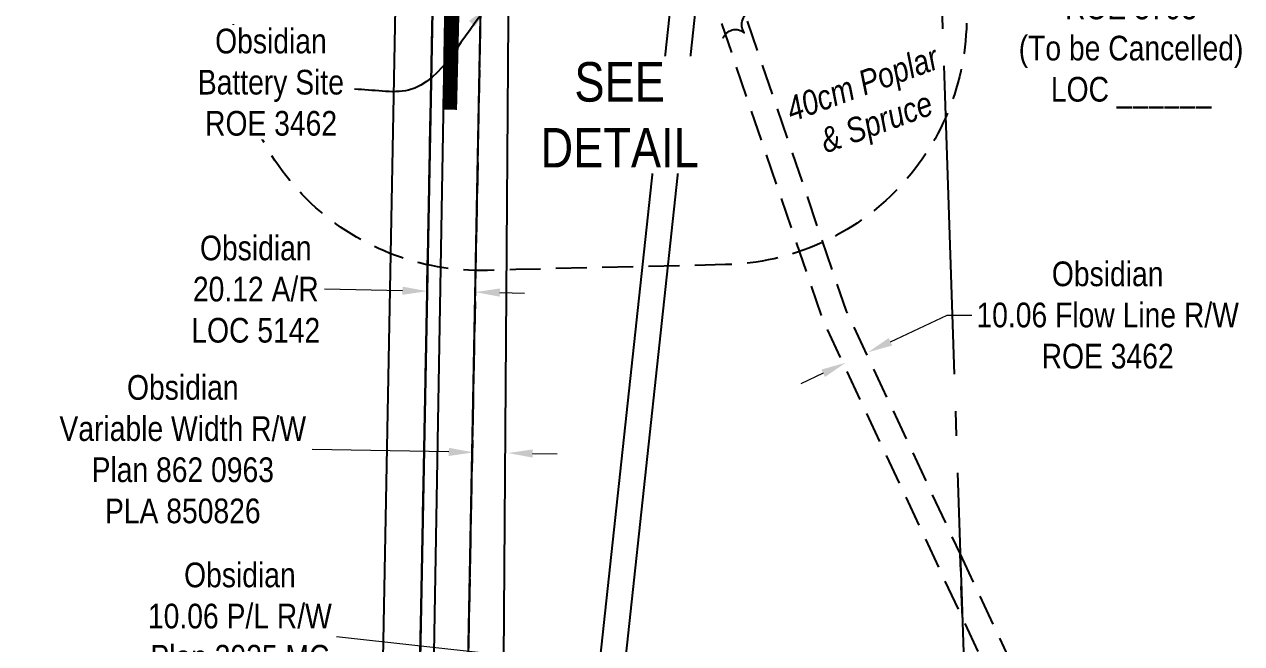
# Model space of a CAD drawing. Extents: x 641324 to 645272, y 5838143 to 5841258.
# Drawn here: x 644340.5 to 644833.7, y 5838695 to 5838945.8 of the extents above; entities that cross this region are included whole.
import ezdxf

# ---------------------------------------------------------------- set-up
doc = ezdxf.new("R2010")
doc.units = 0
doc.header["$LTSCALE"] = 5
doc.header["$PDMODE"] = 32
doc.header["$PDSIZE"] = 0.03
for name, pattern in [('0', [1, 1, 0]), ('foc-ACCESSROAD', [3.75, 2.5, -1.25]), ('foc-EZE', [3.75, 2.5, -1.25]), ('foc-QUARTERLINE', [33, 25, -3, 2, -3])]:
    doc.linetypes.add(name, pattern=pattern)
doc.layers.get('Defpoints').update_dxf_attribs({"color": 9})
for name, color, linetype in [('AS-POWER', 104, 'foc-POWER'), ('AS-ROADS', 254, 'Continuous'), ('C-AR', 13, 'foc-ACCESSROAD'), ('C-RW', 13, 'Continuous'), ('C-WS', 13, 'foc-ACCESSROAD'), ('DETAIL-T', 7, 'Continuous'), ('F-AR', 190, 'foc-ACCESSROAD'), ('F-RW', 190, 'Continuous'), ('L-SECQ', 8, 'foc-QUARTERLINE'), ('P-BUFFER OUTLINE 100m', 187, 'foc-EZE'), ('T-BUSH', 110, '0'), ('T-BUSH-T', 110, 'Continuous')]:
    doc.layers.add(name, color=color, linetype=linetype)
doc.layers.add('C-AR-T', color=13, linetype='Continuous', lineweight=9)
doc.layers.add('C-RW-T', color=13, linetype='Continuous', lineweight=9)
doc.styles.add('80CG', font='ARIALN.TTF', dxfattribs={"height": 10})
doc.styles.add('80L', font='ARIALN.TTF', dxfattribs={"height": 10})
doc.styles.add('80LS', font='ARIALNI.TTF', dxfattribs={"height": 10})
doc.styles.add('foc-LtypeFont', font='ARIALN.TTF', dxfattribs={"height": 7.35})
doc.linetypes.add('foc-POWER', pattern='A,6,-1,["P",foc-LtypeFont,S=0.2,R=0,X=-0.625,Y=-0.75],-1.24,4', length=12.24)
doc.dimstyles.new('Compass 5 000', dxfattribs={"dimscale": 5, "dimtxt": 9, "dimasz": 2, "dimexe": 0.2, "dimexo": 0.0625, "dimgap": 0.5, "dimtad": 0, "dimtih": 1, "dimtoh": 1, "dimzin": 0, "dimdsep": 46, "dimtxsty": '80CG', "dimcen": 0.1, "dimse1": 1, "dimse2": 1, "dimclrd": 256, "dimclrt": 256, "dimaunit": 1, "dimadec": 4, "dimazin": 0, "dimtfac": 0.06, "dimtofl": 0, "dimtmove": 0, "dimatfit": 1, "dimfxl": 0.2, "dimtolj": 1, "dimtzin": 0, "dimlwd": -1, "dimarcsym": 0})

# ---------------------------------------------------------------- blocks, each defined once
blk = doc.blocks.new('*D374')
at = {"layer": 'C-RW-T', "transparency": 16777216}
for p, q in [((644691.4, 5838817.24), (644714.4, 5838828.01)), ((644714.4, 5838828.01), (644724.4, 5838828.01)), ((644664.18, 5838804.48), (644655.12, 5838800.24))]:
    blk.add_line(p, q, dxfattribs=at)
for points in [[(644690.69, 5838818.74), (644692.1, 5838815.73), (644682.34, 5838812.99)], [(644663.47, 5838805.99), (644664.88, 5838802.98), (644673.23, 5838808.73)]]:
    blk.add_solid(points, dxfattribs=at)
at = {"layer": 'Defpoints', "color": 0, "transparency": 16777216}
for p in [(644673.23, 5838808.73), (644687.38, 5838802.25), (644678.27, 5838797.98)]:
    blk.add_point(p, dxfattribs=at)
at = {"layer": 'C-RW-T', "transparency": 16777216, "insert": (644779.4, 5838828.01), "char_height": 10, "attachment_point": 5, "style": '80CG'}
blk.add_mtext('\\A1;Obsidian\\P10.06 Flow Line R/W\\PROE 3462', dxfattribs=at)
blk = doc.blocks.new('*D408')
at = {"layer": 'C-RW-T', "transparency": 16777216}
for p, q in [((644727.76, 5839076.01), (644727.46, 5839086.01)), ((644728.98, 5839035.9), (644729.29, 5839025.9)), ((644731.55, 5838951.41), (644729.29, 5839025.9)), ((644741.55, 5838951.41), (644731.55, 5838951.41))]:
    blk.add_line(p, q, dxfattribs=at)
for points in [[(644729.43, 5839076.06), (644726.1, 5839075.96), (644728.07, 5839066.02)], [(644730.65, 5839035.95), (644727.32, 5839035.84), (644728.68, 5839045.89)]]:
    blk.add_solid(points, dxfattribs=at)
at = {"layer": 'Defpoints', "color": 0, "transparency": 16777216}
for p in [(644779.38, 5839067.57), (644728.68, 5839045.89), (644779.99, 5839047.45)]:
    blk.add_point(p, dxfattribs=at)
at = {"layer": 'C-RW-T', "transparency": 16777216, "insert": (644788.88, 5838951.41), "char_height": 10, "attachment_point": 5, "style": '80CG'}
blk.add_mtext('\\A1;Obsidian\\P20.12 A/R\\PROE 3793\\P(To be Cancelled)\\PLOC ______', dxfattribs=at)
blk = doc.blocks.new('*D425')
at = {"layer": 'C-AR-T', "transparency": 16777216}
for p, q in [((644493.7, 5838837.91), (644462.17, 5838838.5)), ((644533.16, 5838837.16), (644543.16, 5838836.97))]:
    blk.add_line(p, q, dxfattribs=at)
for points in [[(644493.73, 5838839.57), (644493.67, 5838836.24), (644503.7, 5838837.72)], [(644533.2, 5838838.83), (644533.13, 5838835.49), (644523.17, 5838837.35)]]:
    blk.add_solid(points, dxfattribs=at)
at = {"layer": 'Defpoints', "color": 0, "transparency": 16777216}
for p in [(644503.7, 5838837.72), (644502.31, 5838764.05), (644521.77, 5838763.68)]:
    blk.add_point(p, dxfattribs=at)
at = {"layer": 'C-AR-T', "transparency": 16777216, "insert": (644434.27, 5838838.5), "char_height": 10, "attachment_point": 5, "style": '80CG'}
blk.add_mtext('\\A1;Obsidian\\P20.12 A/R\\PLOC 5142', dxfattribs=at)
blk = doc.blocks.new('*D426')
at = {"layer": 'C-RW-T', "transparency": 16777216}
for p, q in [((644563.4, 5838687.11), (644466.92, 5838697.72)), ((644593.28, 5838683.83), (644603.22, 5838682.74))]:
    blk.add_line(p, q, dxfattribs=at)
at = {"layer": 'C-RW-T', "linetype": 'Continuous', "transparency": 16777216}
for points in [[(644563.59, 5838688.77), (644563.22, 5838685.46), (644573.34, 5838686.02)], [(644593.46, 5838685.49), (644593.1, 5838682.18), (644583.34, 5838684.92)]]:
    blk.add_solid(points, dxfattribs=at)
at = {"layer": 'Defpoints', "color": 0, "linetype": 'Continuous', "transparency": 16777216}
for p in [(644582.55, 5838769.84), (644592.55, 5838768.74), (644573.34, 5838686.02)]:
    blk.add_point(p, dxfattribs=at)
at = {"layer": 'C-RW-T', "linetype": 'Continuous', "transparency": 16777216, "insert": (644427.83, 5838697.72), "char_height": 10, "attachment_point": 5, "style": '80CG'}
blk.add_mtext('\\A1;Obsidian\\P10.06 P/L R/W\\PPlan 3925 MC\\PPLA 861', dxfattribs=at)
blk = doc.blocks.new('*D433')
at = {"layer": 'C-RW-T', "transparency": 16777216}
for p, q in [((644512.47, 5838772.62), (644457.1, 5838773.66)), ((644546.44, 5838771.97), (644556.44, 5838771.78))]:
    blk.add_line(p, q, dxfattribs=at)
at = {"layer": 'C-RW-T', "linetype": 'Continuous', "transparency": 16777216}
for points in [[(644512.5, 5838774.28), (644512.44, 5838770.95), (644522.47, 5838772.43)], [(644546.48, 5838773.64), (644546.41, 5838770.31), (644536.45, 5838772.16)]]:
    blk.add_solid(points, dxfattribs=at)
at = {"layer": 'Defpoints', "color": 0, "linetype": 'Continuous', "transparency": 16777216}
for p in [(644522.47, 5838772.43), (644521.43, 5838717.57), (644535.41, 5838717.3)]:
    blk.add_point(p, dxfattribs=at)
at = {"layer": 'C-RW-T', "linetype": 'Continuous', "transparency": 16777216, "insert": (644404.7, 5838773.66), "char_height": 10, "attachment_point": 5, "style": '80CG'}
blk.add_mtext('\\A1;Obsidian\\PVariable Width R/W\\PPlan 862 0963\\PPLA 850826', dxfattribs=at)

msp = doc.modelspace()

# ---------------------------------------------------------------- linework, layer by layer
at = {"layer": 'AS-POWER', "flags": 128}
msp.add_lwpolyline([(643821.158, 5839046.053), (643919.815, 5839042.257), (644068.923, 5839052.098), (644152.651, 5839068.216), (644230.25, 5839076.617), (644502.139, 5839172.363), (644514.678, 5839166.724), (644500.513, 5838348.341)], dxfattribs=at)
at = {"layer": 'AS-ROADS', "const_width": 5.998, "flags": 128}
msp.add_lwpolyline([(644518.692, 5839151.272), (644512.808, 5838911.237)], dxfattribs=at)
at = {"layer": 'C-AR'}
for points in [[(644496.321, 5838447.362), (644506.244, 5838972.374), (644507.263, 5839026.296), (644507.427, 5839030.033), (644507.871, 5839040.11), (644507.922, 5839041.265), (644508.248, 5839059.812), (644510.691, 5839121.107), (644510.578, 5839122.222), (644509.034, 5839137.417), (644508.43, 5839143.361), (644506.955, 5839157.89), (644506.336, 5839163.985), (644507.099, 5839185.288), (644507.658, 5839200.416), (644507.732, 5839202.438), (644508.152, 5839213.993), (644508.209, 5839215.569), (644508.611, 5839226.61), (644509.671, 5839253.219), (644509.856, 5839257.842), (644515.1, 5839389.293)], [(644535.287, 5839389.971), (644529.859, 5839253.9), (644528.76, 5839225.942), (644528.145, 5839210.271), (644527.644, 5839197.565), (644527.564, 5839195.893), (644527.422, 5839192.08), (644526.812, 5839177.127), (644526.362, 5839166.019), (644529.068, 5839137.919), (644530.52, 5839122.834), (644530.722, 5839120.727), (644528.279, 5839059.433), (644527.025, 5839040.39), (644526.74, 5839025.408), (644525.235, 5838946.064), (644515.785, 5838447.991)]]:
    msp.add_lwpolyline(points, dxfattribs=at)
at = {"layer": 'C-RW'}
for points in [[(644537.262, 5838349.558), (644607.413, 5839000.146), (644636.667, 5839071.488), (644646.667, 5839095.875), (644572.822, 5839119.05)], [(644758.658, 5838976.662), (644708.873, 5839012.386), (644708.524, 5839012.636), (644671.223, 5839039.327), (644669.592, 5839040.495), (644667.589, 5839042.48), (644660.988, 5839049.001), (644648.405, 5839061.443), (644647.822, 5839062.018), (644645.122, 5839064.689), (644643.968, 5839061.904), (644638.255, 5839048.126), (644635.66, 5839041.525), (644633.404, 5839037.028), (644617.258, 5838997.65), (644547.411, 5838349.894)], [(644515.785, 5838447.991), (644527.025, 5839040.39), (644537.187, 5839040.316), (644532.845, 5838448.542)]]:
    msp.add_lwpolyline(points, dxfattribs=at)
msp.add_lwpolyline([(644515.785, 5838447.991), (644496.321, 5838447.362), (644506.244, 5838972.374), (644507.263, 5839026.296), (644507.427, 5839030.033), (644507.871, 5839040.11), (644507.922, 5839041.265), (644508.248, 5839059.812), (644528.279, 5839059.433), (644527.025, 5839040.39), (644526.74, 5839025.408), (644525.235, 5838946.064), (644515.785, 5838447.991)], close=True, dxfattribs=at)
at = {"layer": 'C-WS', "flags": 128}
msp.add_lwpolyline([(644621.243, 5838982.544), (644673.452, 5838829.675), (644719.674, 5838731.158), (644720.596, 5838705.436), (644664.114, 5838825.905), (644622.275, 5838948.41)], dxfattribs=at)
at = {"layer": 'C-WS'}
msp.add_lwpolyline([(644828.149, 5838489.133), (644766.644, 5838606.903), (644720.538, 5838705.561), (644719.674, 5838731.158), (644775.659, 5838611.361), (644827.419, 5838512.25)], dxfattribs=at)
at = {"layer": 'F-AR'}
for points in [[(644496.321, 5838447.362), (644506.244, 5838972.374), (644507.263, 5839026.296), (644507.427, 5839030.033), (644507.871, 5839040.11), (644507.922, 5839041.265), (644508.248, 5839059.812), (644510.691, 5839121.107), (644510.578, 5839122.222), (644509.034, 5839137.417), (644508.431, 5839143.361), (644506.955, 5839157.89), (644506.336, 5839163.985), (644507.096, 5839185.288), (644507.658, 5839200.416), (644507.732, 5839202.438), (644508.152, 5839213.993), (644508.209, 5839215.569), (644508.611, 5839226.581), (644509.671, 5839253.219), (644509.856, 5839257.842), (644515.1, 5839389.293)], [(644535.31, 5839389.972), (644529.896, 5839253.901), (644528.766, 5839225.941), (644528.155, 5839210.27), (644527.664, 5839197.562), (644527.585, 5839195.89), (644527.441, 5839192.077), (644526.821, 5839177.126), (644526.362, 5839166.019), (644529.068, 5839137.919), (644530.52, 5839122.834), (644530.722, 5839120.727), (644528.279, 5839059.433), (644527.025, 5839040.39), (644526.74, 5839025.408), (644525.235, 5838946.064), (644515.785, 5838447.991)]]:
    msp.add_lwpolyline(points, dxfattribs=at)
at = {"layer": 'F-RW'}
for points in [[(644474.917, 5839387.944), (644471.985, 5839314.536), (644470.929, 5839288.087), (644470.09, 5839267.088), (644469.962, 5839263.809), (644469.493, 5839251.866), (644469.471, 5839251.33), (644469.31, 5839247.008), (644468.741, 5839231.861), (644466.521, 5839172.662), (644465.828, 5839154.198), (644467.227, 5839151.809), (644470.339, 5839146.49), (644475.29, 5839138.032), (644475.229, 5839136.515), (644474.616, 5839121.256), (644474.574, 5839120.205), (644471.144, 5839039.013), (644470.719, 5839028.937), (644469.983, 5839011.529), (644506.244, 5838972.374), (644496.321, 5838447.362)], [(644481.3, 5838446.876), (644491.123, 5838966.642), (644454.941, 5839005.867), (644455.855, 5839028.492), (644456.262, 5839038.568), (644459.586, 5839120.83), (644459.645, 5839122.256), (644460.126, 5839134.245), (644459.052, 5839136.08), (644455.638, 5839141.913), (644452.525, 5839147.231), (644450.664, 5839150.41), (644451.323, 5839167.93), (644454.383, 5839249.315), (644454.44, 5839250.828), (644454.461, 5839251.359), (644455.103, 5839267.679), (644455.141, 5839268.657), (644455.869, 5839287.006), (644456.78, 5839309.965), (644457.83, 5839336.422), (644459.854, 5839387.438)]]:
    msp.add_lwpolyline(points, dxfattribs=at)
at = {"layer": 'L-SECQ'}
msp.add_line((644701.876, 5839258.835), (644727.982, 5838484.859), dxfattribs=at)
at = {"layer": 'P-BUFFER OUTLINE 100m', "flags": 128}
msp.add_lwpolyline([(644624.619, 5838848.467), (644539.681, 5838846.475), (644528.176, 5838846.136, -0.4284604), (644425.282, 5838947.96), (644426.788, 5839027.305), (644427.072, 5839042.287, -0.0117081), (644427.27, 5839046.964), (644428.44, 5839064.711), (644430.613, 5839119.249, -0.4120674), (644526.202, 5839222.711), (644526.845, 5839222.739, -0.0031475), (644528.103, 5839222.786), (644533.479, 5839222.95), (644567.417, 5839224.002), (644572.726, 5839224.165, -0.0004344), (644572.9, 5839224.17), (644583.769, 5839224.484), (644588.896, 5839224.632, -0.0050129), (644590.901, 5839224.67), (644610.602, 5839224.843, -0.0035384), (644612.017, 5839224.846), (644617.474, 5839224.816, -0.4038295), (644716.864, 5839127.869), (644722.2, 5838951.432, -0.4162033)], format="xyb", close=True, dxfattribs=at)
at = {"layer": 'T-BUSH', "linetype": 'Continuous', "flags": 128}
msp.add_lwpolyline([(644623.563, 5838940.162, -0.5205671), (644632.204, 5838942.396, -0.5205671), (644635.553, 5838951.376, -0.5205671), (644632.537, 5838960.908, -0.5205671), (644629.521, 5838970.439, -0.5205671), (644626.505, 5838979.971, -0.5205671), (644623.341, 5838989.452, -0.5205671), (644620.326, 5838997.978, -0.5205671), (644624.731, 5839006.737, -0.5205671), (644629.525, 5839015.51, -0.5205671), (644634.319, 5839024.283, -0.5205671), (644639.112, 5839033.055, -0.5205671), (644646.993, 5839038.071, -0.5205671), (644656.149, 5839037.792, -0.5205671), (644666.034, 5839038.119, -0.5205671), (644675.869, 5839037.163, -0.5205671), (644683.661, 5839032.7, -0.5205671), (644683.896, 5839022.719, -0.5205671), (644690.575, 5839016.986, -0.5205671), (644699.372, 5839015.487, -0.5205671), (644706.97, 5839008.991, -0.5205671), (644714.252, 5839006.736, -0.5205671)], format="xyb", dxfattribs=at)

# ---------------------------------------------------------------- texts
at = {"layer": 'T-BUSH-T', "insert": (644678.273, 5838926.621), "char_height": 9.99708, "width": 65.38788, "attachment_point": 2, "rotation": 20, "style": '80LS'}
msp.add_mtext('40cm Poplar & Spruce', dxfattribs=at)

# ---------------------------------------------------------------- dimensions: what is measured, and where the dimension line sits
at = {"layer": 'C-AR-T'}
dim = msp.add_linear_dim(base=(644503.699, 5838837.717), p1=(644521.774, 5838763.678), p2=(644502.306, 5838764.046), angle=178.91731, text='Obsidian\\P20.12 A/R\\PLOC 5142', dimstyle='Compass 5 000', dxfattribs=at)
dim.commit()
dim.dimension.update_dxf_attribs({"geometry": '*D425', "text_midpoint": (644434.275, 5838838.502), "dimtype": 161})
at = {"layer": 'C-RW-T', "color": 4}
dim = msp.add_linear_dim(base=(644728.679, 5839045.89), p1=(644779.383, 5839067.574), p2=(644779.994, 5839047.449), angle=271.73925, text='Obsidian\\P20.12 A/R\\PROE 3793\\P(To be Cancelled)\\PLOC ______', dimstyle='Compass 5 000', override={"dimtmove": 1}, dxfattribs=at)
dim.commit()
dim.dimension.update_dxf_attribs({"geometry": '*D408', "text_midpoint": (644750.797, 5838951.412), "dimtype": 161})
at = {"layer": 'C-RW-T'}
dim = msp.add_linear_dim(base=(644673.233, 5838808.726), p1=(644687.375, 5838802.248), p2=(644678.266, 5838797.981), angle=205.10027, text='Obsidian\\P10.06 Flow Line R/W\\PROE 3462', dimstyle='Compass 5 000', dxfattribs=at)
dim.commit()
dim.dimension.update_dxf_attribs({"geometry": '*D374', "text_midpoint": (644779.396, 5838828.009), "dimtype": 161})
at = {"layer": 'C-RW-T', "linetype": 'Continuous'}
for base, p1, p2, angle, text, picture, middle in [((644522.467, 5838772.427), (644535.408, 5838717.303), (644521.43, 5838717.568), 178.91628, 'Obsidian\\PVariable Width R/W\\PPlan 862 0963\\PPLA 850826', '*D433', (644404.704, 5838773.663)), ((644573.344, 5838686.023), (644592.545, 5838768.738), (644582.552, 5838769.836), 173.73025, 'Obsidian\\P10.06 P/L R/W\\PPlan 3925 MC\\PPLA 861', '*D426', (644427.832, 5838697.715))]:
    dim = msp.add_linear_dim(base=base, p1=p1, p2=p2, angle=angle, text=text, dimstyle='Compass 5 000', dxfattribs=at)
    dim.commit()
    dim.dimension.update_dxf_attribs({"geometry": picture, "text_midpoint": middle, "dimtype": 161})

# ---------------------------------------------------------------- next in the draw order: texts
at = {"layer": 'C-RW-T', "insert": (644403.427, 5838944.048), "char_height": 9.99708, "attachment_point": 1, "style": '80L', "bg_fill": 3, "box_fill_scale": 1.15, "bg_fill_color": 256, "bg_fill_true_color": 256, "bg_fill_transparency": 0}
msp.add_mtext_dynamic_manual_height_columns('\\pi14.391;Obsidian\\P\\pi7.3705;Battery Site\\P\\pi10.306;ROE 3462', width=72.60269, gutter_width=49.985, heights=[0], dxfattribs=at)
at = {"layer": 'DETAIL-T', "color": 3, "insert": (644581.69, 5838909.173), "char_height": 16, "width": 63.63613, "attachment_point": 5, "style": '80CG', "bg_fill": 3, "box_fill_scale": 1.15, "bg_fill_color": 256, "bg_fill_true_color": 256, "bg_fill_transparency": 0}
msp.add_mtext('SEE\\PDETAIL', dxfattribs=at)

# ---------------------------------------------------------------- next in the draw order: leaders
at = {"layer": 'C-RW-T', "path_type": 1}
msp.add_leader([(644528.758, 5838953.292), (644496.144, 5838919.18), (644474.316, 5838919.524)], dimstyle='Compass 5 000', override={"dimgap": 0.5, "dimtad": 0}, dxfattribs=at)

doc.saveas('drawing.dxf')
